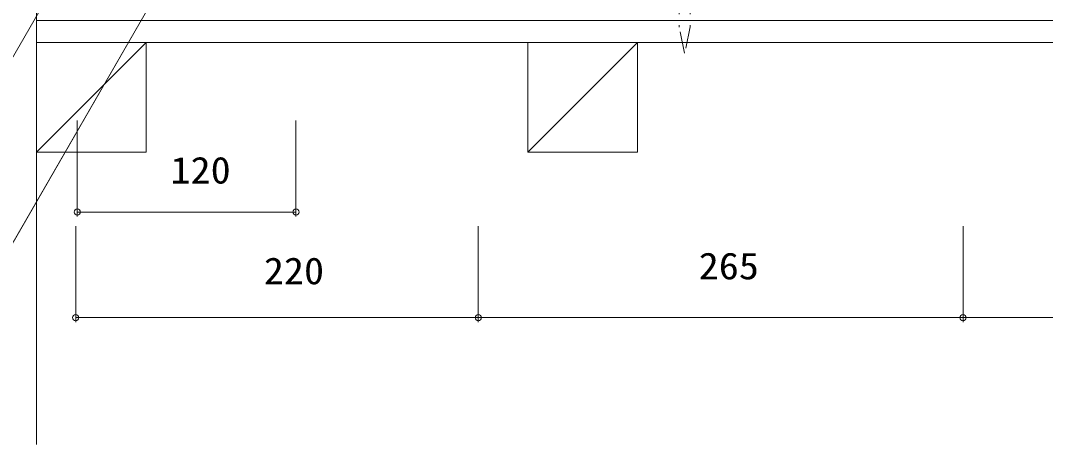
# Model space of a CAD drawing. Units: millimetres, scale not verified. Extents: x -731 to 666, y -369 to 388.
# Drawn here: x -424 to 136, y -303 to -71 of the extents above; entities that cross this region are included whole.
import ezdxf
from ezdxf.enums import TextEntityAlignment as Align

# ---------------------------------------------------------------- set-up
doc = ezdxf.new("R2010")
doc.units = ezdxf.units.MM
doc.header["$LTSCALE"] = 10
doc.linetypes.add('DASHED1', pattern=[1.8, 1.2, -0.6])
for name, color, linetype, lineweight in [('0-0_LAYER001', 4, 'Continuous', 18), ('0-1_LAYER003', 7, 'Continuous', 18), ('0-2_LAYER004', 2, 'Continuous', 18), ('0-5_LAYER007', 3, 'Continuous', 18)]:
    doc.layers.add(name, color=color, linetype=linetype, lineweight=lineweight)
doc.styles.add('ＭＳ ゴシック', font='')
doc.styles.get('ＭＳ ゴシック').set_extended_font_data('MS Gothic')

msp = doc.modelspace()

# ---------------------------------------------------------------- linework, layer by layer
at = {"layer": '0-0_LAYER001', "color": 2, "linetype": 'DASHED1'}
for p, q in [((-64.18, -19.16), (-64.18, -74.3)), ((-58.18, -19.16), (-58.18, -74.05)), ((-61.23, -88.56), (-64.18, -74.3)), ((-58.18, -74.05), (-61.23, -88.56))]:
    msp.add_line(p, q, dxfattribs=at)
at = {"layer": '0-0_LAYER001', "color": 2}
for p, q in [((-393.22, -177.9), (-393.22, -125.4)), ((-273.64, -177.9), (-273.64, -125.4)), ((-393.22, -175.4), (-273.64, -175.4)), ((-394.04, -235.64), (-394.04, -183.14)), ((-174.04, -235.64), (-174.04, -183.14)), ((90.96, -235.64), (90.96, -183.14)), ((-394.04, -233.14), (-174.04, -233.14)), ((-174.04, -233.14), (90.96, -233.14)), ((90.96, -233.14), (355.96, -233.14))]:
    msp.add_line(p, q, dxfattribs=at)
for points in [[(-400.48, -42.25), (-475.02, -171.35), (-638.52, -171.35)], [(-354.15, -63.39), (-461.25, -248.89), (-662.25, -248.89)]]:
    msp.add_lwpolyline(points, dxfattribs=at)
for centre in [(-393.22, -175.4), (-273.64, -175.4), (-394.04, -233.14), (-174.04, -233.14), (-174.04, -233.14), (90.96, -233.14), (90.96, -233.14)]:
    msp.add_circle(centre, 1.7, dxfattribs=at)
at = {"layer": '0-1_LAYER003'}
for p, q in [((-415.55, -302.53), (-415.55, 346.15)), ((-354.15, -63.39), (-461.25, -248.89)), ((-355.55, -82.68), (-415.55, -142.68)), ((-86.91, -82.68), (-146.91, -142.68)), ((-273.64, -177.9), (-273.64, -125.4)), ((-393.22, -142.68), (-393.22, -177.9)), ((-393.22, -175.4), (-273.64, -175.4)), ((-394.04, -183.14), (-394.04, -235.64)), ((-174.04, -235.64), (-174.04, -183.14)), ((90.96, -234.84), (90.96, -183.14)), ((-394.04, -233.14), (620.96, -233.14))]:
    msp.add_line(p, q, dxfattribs=at)
for points in [[(-475.02, -171.35), (-400.48, -42.25), (-405.78, -47.55)], [(665.8, -70.68), (-415.55, -70.68), (-415.55, -82.68), (665.8, -82.68)], [(-355.55, -82.68), (-355.55, -142.68), (-415.55, -142.68)], [(-146.91, -82.68), (-146.91, -142.68), (-86.91, -142.68), (-86.91, -82.68)]]:
    msp.add_lwpolyline(points, dxfattribs=at)
at = {"layer": '0-2_LAYER004'}
for p, q in [((-415.55, 268.28), (-415.55, -148.44)), ((665.8, -70.68), (-415.55, -70.68)), ((-355.55, -82.68), (-415.55, -142.68)), ((-415.55, -82.68), (-389.91, -82.68)), ((665.8, -82.68), (-415.55, -82.68)), ((-86.91, -82.68), (-146.91, -142.68)), ((-389.91, -142.68), (-415.55, -142.68))]:
    msp.add_line(p, q, dxfattribs=at)
at = {"layer": '0-2_LAYER004', "color": 3}
msp.add_line((-415.55, -148.44), (-415.55, -302.53), dxfattribs=at)
at = {"layer": '0-2_LAYER004'}
for points in [[(-355.55, -142.68), (-355.55, -82.68), (-415.55, -82.68), (-415.55, -142.68)], [(-146.91, -142.68), (-146.91, -82.68), (-86.91, -82.68), (-86.91, -142.68)]]:
    msp.add_lwpolyline(points, close=True, dxfattribs=at)
at = {"layer": '0-5_LAYER007'}
msp.add_line((-415.55, 346.15), (-415.55, -165.18), dxfattribs=at)

# ---------------------------------------------------------------- texts
at = {"layer": '0-0_LAYER001', "color": 7, "style": 'ＭＳ ゴシック', "width": 1.1}
for s, p in [('120', (-342.23, -164.23)), ('220', (-291.2, -219.29)), ('265', (-53.53, -216.6))]:
    msp.add_text(s, height=14.66, dxfattribs=at).set_placement(p, align=Align.BOTTOM_LEFT)

doc.saveas('drawing.dxf')
